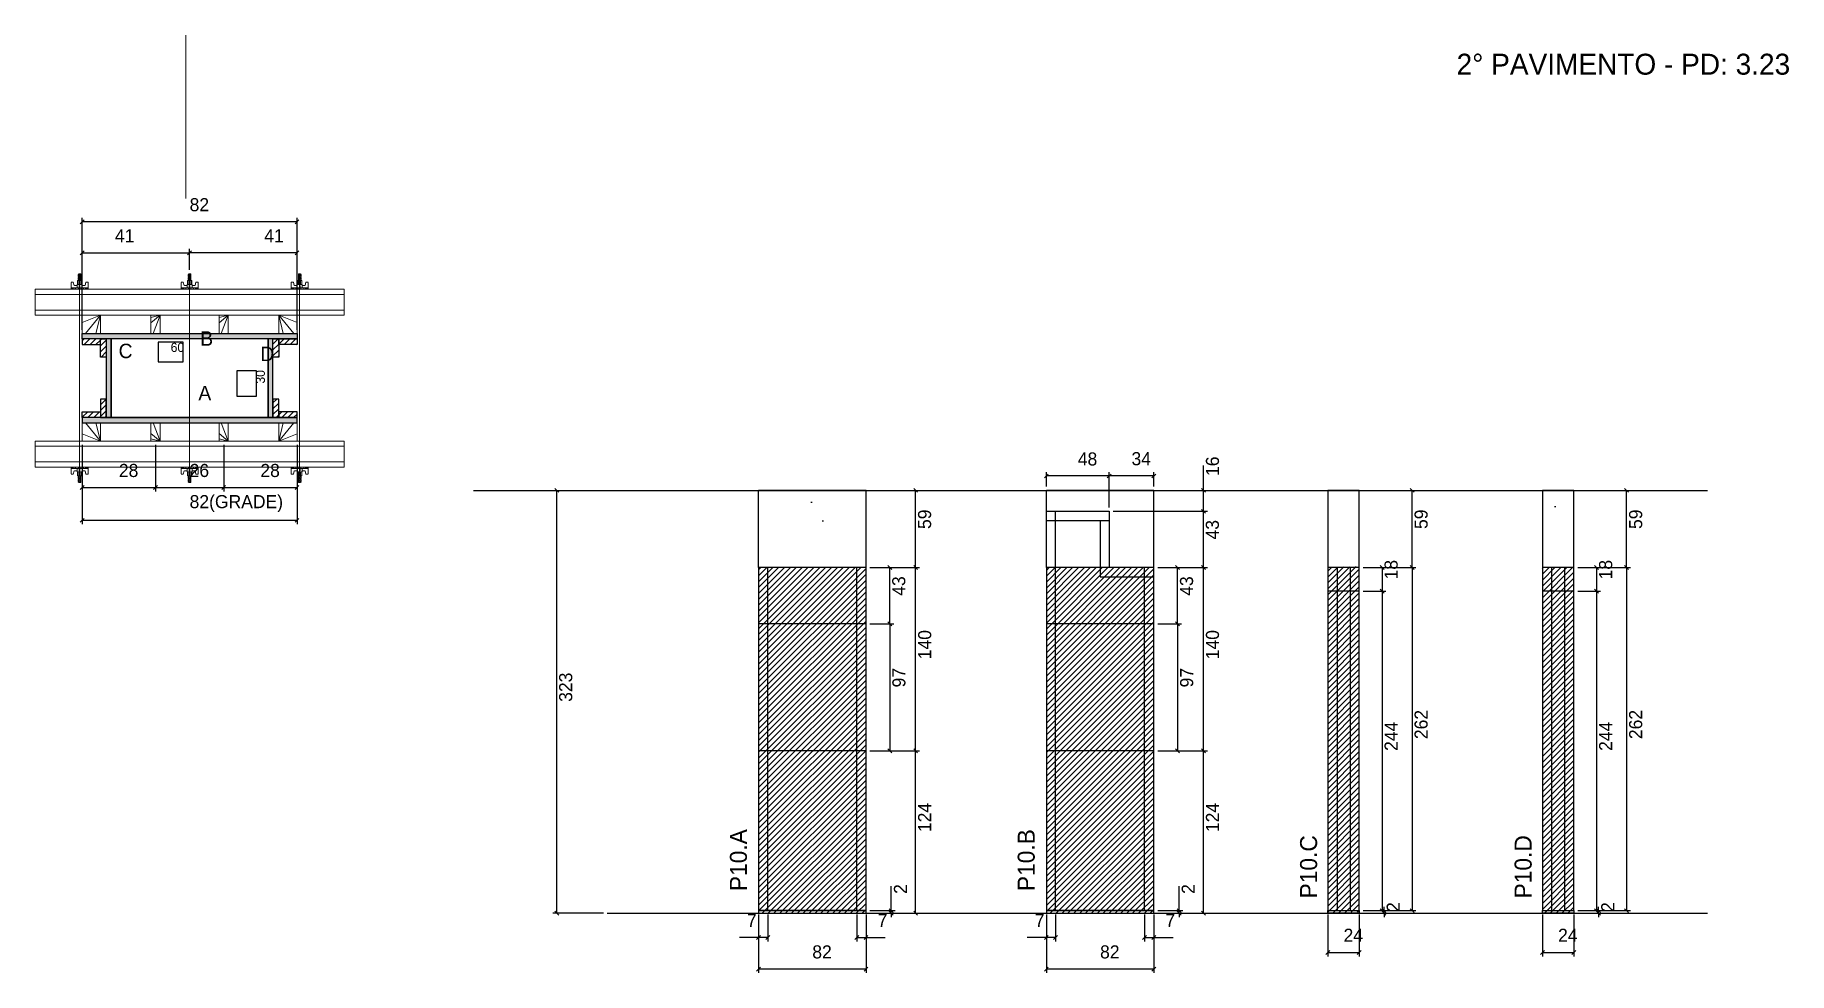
# Model space of a CAD drawing. Header units: metres. Extents: x 5123 to 6462, y 9638 to 10354.
import ezdxf

# ---------------------------------------------------------------- set-up
doc = ezdxf.new("R2010")
doc.units = ezdxf.units.M
for name, color, linetype in [('CHAPA', 7, 'Continuous'), ('COTA', 7, 'Continuous'), ('Hachura', 7, 'Continuous'), ('Madeira', 7, 'Continuous'), ('NIVEL 2° PAV.', 7, 'Continuous'), ('NOMENCLATURA', 7, 'Continuous'), ('Nível', 7, 'Continuous'), ('Painéis', 7, 'Continuous'), ('Perfil Metálico', 7, 'Continuous'), ('SARR_2.2x7', 7, 'Continuous'), ('SARRAFO', 7, 'Continuous'), ('Texto Seção', 7, 'Continuous'), ('TEXTO_GERAL', 7, 'Continuous')]:
    doc.layers.add(name, color=color, linetype=linetype)

msp = doc.modelspace()

# ---------------------------------------------------------------- hatches: boundary and pattern name
at = {"layer": 'COTA'}
h = msp.add_hatch(dxfattribs=at)
h.set_pattern_fill('AR-CONC')
h.paths.add_polyline_path([(5675.8, 10006.7), (5675.8, 9947.7), (5757.8, 9947.7), (5757.8, 10006.7), (5675.8, 10006.7)])
h = msp.add_hatch(dxfattribs=at)
h.set_pattern_fill('AR-CONC')
h.paths.add_polyline_path([(5943.5, 9990.7), (5943.5, 9947.7), (5977.5, 9947.7), (5977.5, 10006.7), (5895.5, 10006.7), (5895.5, 9990.7), (5943.5, 9990.7)])
h = msp.add_hatch(dxfattribs=at)
h.set_pattern_fill('AR-CONC')
h.paths.add_polyline_path([(6110.4, 9947.7), (6134.4, 9947.7), (6134.4, 10006.7), (6110.4, 10006.7), (6110.4, 9947.7)])
h = msp.add_hatch(dxfattribs=at)
h.set_pattern_fill('AR-CONC')
h.paths.add_polyline_path([(6274.2, 9947.7), (6298.2, 9947.7), (6298.2, 10006.7), (6274.2, 10006.7), (6274.2, 9947.7)])
at = {"layer": 'Hachura'}
h = msp.add_hatch(color=7, dxfattribs=at)
h.dxf.hatch_style = 1
h.paths.add_polyline_path([(5159.4, 10122.4), (5159.4, 10126.4), (5323.4, 10126.4), (5323.4, 10122.4), (5159.4, 10122.4)])
h = msp.add_hatch(color=7, dxfattribs=at)
h.dxf.hatch_style = 1
h.paths.add_polyline_path([(5159.4, 10122.4), (5159.4, 10126.4), (5323.4, 10126.4), (5323.4, 10122.4), (5159.4, 10122.4)])
h = msp.add_hatch(dxfattribs=at)
h.set_pattern_fill('ANSI31')
h.paths.add_polyline_path([(5173.4, 10122.4), (5173.4, 10118), (5159.4, 10118), (5159.4, 10122.4), (5173.4, 10122.4)])
h = msp.add_hatch(dxfattribs=at)
h.set_pattern_fill('ANSI31')
h.paths.add_polyline_path([(5177.8, 10122.4), (5173.4, 10122.4), (5173.4, 10108.4), (5177.8, 10108.4), (5177.8, 10122.4)])
h = msp.add_hatch(color=7, dxfattribs=at)
h.dxf.hatch_style = 1
h.paths.add_polyline_path([(5181.4, 10122.4), (5177.8, 10122.4), (5177.8, 10062.4), (5181.4, 10062.4), (5181.4, 10122.4)])
h = msp.add_hatch(color=7, dxfattribs=at)
h.dxf.hatch_style = 1
h.paths.add_polyline_path([(5181.4, 10122.4), (5177.8, 10122.4), (5177.8, 10062.4), (5181.4, 10062.4), (5181.4, 10122.4)])
h = msp.add_hatch(color=7, dxfattribs=at)
h.dxf.hatch_style = 1
h.paths.add_polyline_path([(5305, 10122.4), (5301.4, 10122.4), (5301.4, 10062.4), (5305, 10062.4), (5305, 10122.4)])
h = msp.add_hatch(color=7, dxfattribs=at)
h.dxf.hatch_style = 1
h.paths.add_polyline_path([(5305, 10122.4), (5301.4, 10122.4), (5301.4, 10062.4), (5305, 10062.4), (5305, 10122.4)])
h = msp.add_hatch(dxfattribs=at)
h.set_pattern_fill('ANSI31')
h.paths.add_polyline_path([(5309.4, 10122.4), (5305, 10122.4), (5305, 10108.4), (5309.4, 10108.4), (5309.4, 10122.4)])
h = msp.add_hatch(dxfattribs=at)
h.set_pattern_fill('ANSI31')
h.paths.add_polyline_path([(5309.4, 10122.4), (5309.4, 10118), (5323.4, 10118), (5323.4, 10122.4), (5309.4, 10122.4)])
h = msp.add_hatch(dxfattribs=at)
h.set_pattern_fill('ANSI31')
h.paths.add_polyline_path([(5177.8, 10062.4), (5173.4, 10062.4), (5173.4, 10076.4), (5177.8, 10076.4), (5177.8, 10062.4)])
h = msp.add_hatch(dxfattribs=at)
h.set_pattern_fill('ANSI31')
h.paths.add_polyline_path([(5309.4, 10062.4), (5305, 10062.4), (5305, 10076.4), (5309.4, 10076.4), (5309.4, 10062.4)])
h = msp.add_hatch(dxfattribs=at)
h.set_pattern_fill('ANSI31')
h.paths.add_polyline_path([(5173.4, 10062.4), (5173.4, 10066.8), (5159.4, 10066.8), (5159.4, 10062.4), (5173.4, 10062.4)])
h = msp.add_hatch(color=7, dxfattribs=at)
h.dxf.hatch_style = 1
h.paths.add_polyline_path([(5159.4, 10062.4), (5159.4, 10058.4), (5323.4, 10058.4), (5323.4, 10062.4), (5159.4, 10062.4)])
h = msp.add_hatch(color=7, dxfattribs=at)
h.dxf.hatch_style = 1
h.paths.add_polyline_path([(5159.4, 10062.4), (5159.4, 10058.4), (5323.4, 10058.4), (5323.4, 10062.4), (5159.4, 10062.4)])
h = msp.add_hatch(dxfattribs=at)
h.set_pattern_fill('ANSI31')
h.paths.add_polyline_path([(5309.4, 10062.4), (5309.4, 10066.8), (5323.4, 10066.8), (5323.4, 10062.4), (5309.4, 10062.4)])
h = msp.add_hatch(dxfattribs=at)
h.set_pattern_fill('ANSI31')
h.paths.add_polyline_path([(5757.8, 9683.7), (5757.8, 9947.7), (5675.8, 9947.7), (5675.8, 9683.7), (5757.8, 9683.7)])
h = msp.add_hatch(dxfattribs=at)
h.set_pattern_fill('ANSI31')
h.paths.add_polyline_path([(5977.5, 9683.7), (5977.5, 9947.7), (5895.5, 9947.7), (5895.5, 9683.7), (5977.5, 9683.7)])
h = msp.add_hatch(dxfattribs=at)
h.set_pattern_fill('ANSI31')
h.paths.add_polyline_path([(6134.4, 9684.7), (6134.4, 9948.7), (6110.4, 9947.7), (6110.4, 9683.7), (6134.4, 9684.7)])
h = msp.add_hatch(dxfattribs=at)
h.set_pattern_fill('ANSI31')
h.paths.add_polyline_path([(6298.2, 9683.7), (6298.2, 9947.7), (6274.2, 9947.7), (6274.2, 9683.7), (6298.2, 9683.7)])

# ---------------------------------------------------------------- linework, layer by layer
at = {"layer": 'CHAPA', "color": 1, "lineweight": 25}
for points in [[(5159.4, 10122.4), (5159.4, 10126.4), (5323.4, 10126.4), (5323.4, 10122.4)], [(5159.4, 10122.4), (5159.4, 10126.4), (5323.4, 10126.4), (5323.4, 10122.4)], [(5181.4, 10122.4), (5177.8, 10122.4), (5177.8, 10062.4), (5181.4, 10062.4)], [(5181.4, 10122.4), (5177.8, 10122.4), (5177.8, 10062.4), (5181.4, 10062.4)], [(5305, 10122.4), (5301.4, 10122.4), (5301.4, 10062.4), (5305, 10062.4)], [(5305, 10122.4), (5301.4, 10122.4), (5301.4, 10062.4), (5305, 10062.4)], [(5159.4, 10062.4), (5159.4, 10058.4), (5323.4, 10058.4), (5323.4, 10062.4)], [(5159.4, 10062.4), (5159.4, 10058.4), (5323.4, 10058.4), (5323.4, 10062.4)]]:
    msp.add_lwpolyline(points, close=True, dxfattribs=at)
at = {"layer": 'COTA', "color": 0, "lineweight": 25}
for p, q in [((5160.9, 10213.3), (5157.9, 10210.3)), ((5321.9, 10210.3), (5324.9, 10213.3)), ((5160.9, 10189.6), (5157.9, 10186.6)), ((5242.9, 10189.6), (5239.9, 10186.6)), ((5239.9, 10186.6), (5242.9, 10189.6)), ((5321.9, 10186.6), (5324.9, 10189.6)), ((5897, 10019.2), (5894, 10016.2)), ((5945, 10019.2), (5942, 10016.2)), ((5942, 10016.2), (5945, 10019.2)), ((5976, 10016.2), (5979, 10019.2)), ((5160.9, 10010.3), (5157.9, 10007.3)), ((5213.9, 10007.3), (5216.9, 10010.3)), ((5216.9, 10010.3), (5213.9, 10007.3)), ((5265.9, 10007.3), (5268.9, 10010.3)), ((5268.9, 10010.3), (5265.9, 10007.3)), ((5321.9, 10007.3), (5324.9, 10010.3)), ((5797.2, 10005.2), (5794.2, 10008.2)), ((6016.9, 10005.2), (6013.9, 10008.2)), ((6176.2, 10005.2), (6173.2, 10008.2)), ((6340, 10005.2), (6337, 10008.2)), ((6016.9, 9989.2), (6013.9, 9992.2)), ((6013.9, 9992.2), (6016.9, 9989.2)), ((5160.9, 9985.3), (5157.9, 9982.3)), ((5321.9, 9982.3), (5324.9, 9985.3)), ((5777.5, 9946.2), (5774.5, 9949.2)), ((5797.2, 9946.2), (5794.2, 9949.2)), ((5794.2, 9949.2), (5797.2, 9946.2)), ((5997.2, 9946.2), (5994.2, 9949.2)), ((6016.9, 9946.2), (6013.9, 9949.2)), ((6013.9, 9949.2), (6016.9, 9946.2)), ((6153.3, 9946.2), (6150.3, 9949.2)), ((6173.2, 9949.2), (6176.2, 9946.2)), ((6176.2, 9946.2), (6173.2, 9949.2)), ((6317, 9946.2), (6314, 9949.2)), ((6337, 9949.2), (6340, 9946.2)), ((6340, 9946.2), (6337, 9949.2)), ((6150.3, 9931.2), (6153.3, 9928.2)), ((6153.3, 9928.2), (6150.3, 9931.2)), ((6314, 9931.2), (6317, 9928.2)), ((6317, 9928.2), (6314, 9931.2)), ((5777.5, 9903.2), (5774.5, 9906.2)), ((5774.5, 9906.2), (5777.5, 9903.2)), ((5997.2, 9903.2), (5994.2, 9906.2)), ((5994.2, 9906.2), (5997.2, 9903.2)), ((5774.5, 9809.2), (5777.5, 9806.2)), ((5794.2, 9809.2), (5797.2, 9806.2)), ((5797.2, 9806.2), (5794.2, 9809.2)), ((5994.2, 9809.2), (5997.2, 9806.2)), ((6013.9, 9809.2), (6016.9, 9806.2)), ((6016.9, 9806.2), (6013.9, 9809.2)), ((5775.6, 9687.2), (5778.6, 9684.2)), ((5778.6, 9682.2), (5775.6, 9685.2)), ((5794.2, 9685.2), (5797.2, 9682.2)), ((5995.3, 9687.2), (5998.3, 9684.2)), ((5998.3, 9682.2), (5995.3, 9685.2)), ((6013.9, 9685.2), (6016.9, 9682.2)), ((6150.3, 9687.2), (6153.3, 9684.2)), ((6151.8, 9687.2), (6154.8, 9684.2)), ((6154.8, 9682.2), (6151.8, 9685.2)), ((6173.2, 9687.2), (6176.2, 9684.2)), ((6314, 9687.2), (6317, 9684.2)), ((6315.6, 9687.2), (6318.6, 9684.2)), ((6318.6, 9682.2), (6315.6, 9685.2)), ((6337, 9687.2), (6340, 9684.2)), ((5677.3, 9666.7), (5674.3, 9663.7)), ((5681.3, 9663.7), (5684.3, 9666.7)), ((5752.3, 9666.7), (5749.3, 9663.7)), ((5756.3, 9663.7), (5759.3, 9666.7)), ((5897, 9666.7), (5894, 9663.7)), ((5901, 9663.7), (5904, 9666.7)), ((5972, 9666.7), (5969, 9663.7)), ((5976, 9663.7), (5979, 9666.7)), ((6111.9, 9655.3), (6108.9, 9652.3)), ((6132.9, 9652.3), (6135.9, 9655.3)), ((6275.7, 9655.3), (6272.7, 9652.3)), ((6296.7, 9652.3), (6299.7, 9655.3)), ((5677.3, 9642.6), (5674.3, 9639.6)), ((5756.3, 9639.6), (5759.3, 9642.6)), ((5897, 9642.6), (5894, 9639.6)), ((5976, 9639.6), (5979, 9642.6))]:
    msp.add_line(p, q, dxfattribs=at)
at = {"layer": 'COTA', "color": 241, "lineweight": 25}
for p, q in [((5159.4, 10129.4), (5159.4, 10214.8)), ((5323.4, 10211.8), (5159.4, 10211.8)), ((5323.4, 10129.4), (5323.4, 10214.8)), ((5159.4, 10163.4), (5159.4, 10191.1)), ((5241.4, 10175.2), (5241.4, 10191.1)), ((5241.4, 10175.2), (5241.4, 10191.1)), ((5323.4, 10163.4), (5323.4, 10191.1)), ((5159.4, 10188.1), (5241.4, 10188.1)), ((5323.4, 10188.1), (5241.4, 10188.1)), ((5159.4, 10041.4), (5159.4, 9980.8)), ((5159.4, 10041.4), (5159.4, 10005.8)), ((5215.4, 10041.4), (5215.4, 10005.8)), ((5215.4, 10041.4), (5215.4, 10005.8)), ((5267.4, 10041.4), (5267.4, 10005.8)), ((5267.4, 10041.4), (5267.4, 10005.8)), ((5323.4, 10041.4), (5323.4, 9980.8)), ((5323.4, 10041.4), (5323.4, 10005.8)), ((5159.4, 10008.8), (5215.4, 10008.8)), ((5215.4, 10008.8), (5267.4, 10008.8)), ((5267.4, 10008.8), (5323.4, 10008.8)), ((5757.8, 10006.7), (5675.8, 10006.7)), ((5675.8, 9947.7), (5675.8, 10006.7)), ((5757.8, 9947.7), (5757.8, 10006.7)), ((5977.5, 10006.7), (5895.5, 10006.7)), ((5895.5, 9990.7), (5895.5, 10006.7)), ((5977.5, 9947.7), (5977.5, 10006.7)), ((5323.4, 9983.8), (5159.4, 9983.8))]:
    msp.add_line(p, q, dxfattribs=at)
at = {"layer": 'COTA', "color": 180, "lineweight": 25}
for p, q in [((5236.4, 10119.9), (5217.4, 10119.9)), ((5217.4, 10119.9), (5217.4, 10104.9)), ((5236.4, 10104.9), (5236.4, 10119.9)), ((5217.4, 10104.9), (5236.4, 10104.9)), ((5292.4, 10097.9), (5277.4, 10097.9)), ((5277.4, 10097.9), (5277.4, 10078.6)), ((5292.4, 10078.6), (5292.4, 10097.9)), ((5277.4, 10078.6), (5292.4, 10078.6))]:
    msp.add_line(p, q, dxfattribs=at)
at = {"layer": 'COTA', "color": 4, "lineweight": 25}
for p, q in [((5895.5, 10009.7), (5895.5, 10020.7)), ((5943.5, 10017.7), (5895.5, 10017.7)), ((5943.5, 9993.7), (5943.5, 10020.7)), ((5943.5, 9993.7), (5943.5, 10020.7)), ((5977.5, 10017.7), (5943.5, 10017.7)), ((5977.5, 10009.7), (5977.5, 10020.7)), ((6015.4, 10006.7), (6015.4, 10025.8)), ((5760.8, 10006.7), (5798.7, 10006.7)), ((5795.7, 9947.7), (5795.7, 10006.7)), ((5980.5, 10006.7), (6018.4, 10006.7)), ((6015.4, 9990.7), (6015.4, 10006.7)), ((6137.4, 10006.7), (6177.7, 10006.7)), ((6174.7, 9947.7), (6174.7, 10006.7)), ((6301.2, 10006.7), (6341.5, 10006.7)), ((6338.5, 9947.7), (6338.5, 10006.7)), ((5946.5, 9990.7), (6018.4, 9990.7)), ((5946.5, 9990.7), (6018.4, 9990.7)), ((6015.4, 9947.7), (6015.4, 9990.7)), ((5760.8, 9947.7), (5798.7, 9947.7)), ((5760.8, 9947.7), (5779, 9947.7)), ((5760.8, 9947.7), (5798.7, 9947.7)), ((5776, 9904.7), (5776, 9947.7)), ((5795.7, 9807.7), (5795.7, 9947.7)), ((5980.5, 9947.7), (6018.4, 9947.7)), ((5980.5, 9947.7), (5998.7, 9947.7)), ((5980.5, 9947.7), (6018.4, 9947.7)), ((5995.7, 9904.7), (5995.7, 9947.7)), ((6015.4, 9807.7), (6015.4, 9947.7)), ((6137.4, 9947.7), (6177.7, 9947.7)), ((6137.4, 9947.7), (6177.7, 9947.7)), ((6137.4, 9947.7), (6154.8, 9947.7)), ((6151.8, 9947.7), (6151.8, 9929.7)), ((6174.7, 9947.7), (6174.7, 9685.7)), ((6301.2, 9947.7), (6341.5, 9947.7)), ((6301.2, 9947.7), (6341.5, 9947.7)), ((6301.2, 9947.7), (6318.5, 9947.7)), ((6315.5, 9947.7), (6315.5, 9929.7)), ((6338.5, 9947.7), (6338.5, 9685.7)), ((6137.4, 9929.7), (6154.8, 9929.7)), ((6137.4, 9929.7), (6154.8, 9929.7)), ((6151.8, 9929.7), (6151.8, 9685.7)), ((6301.2, 9929.7), (6318.5, 9929.7)), ((6301.2, 9929.7), (6318.5, 9929.7)), ((6315.5, 9929.7), (6315.5, 9685.7)), ((5760.8, 9904.7), (5779, 9904.7)), ((5760.8, 9904.7), (5779, 9904.7)), ((5776, 9904.7), (5776, 9807.7)), ((5980.5, 9904.7), (5998.7, 9904.7)), ((5980.5, 9904.7), (5998.7, 9904.7)), ((5995.7, 9904.7), (5995.7, 9807.7)), ((5760.8, 9807.7), (5798.7, 9807.7)), ((5760.8, 9807.7), (5798.7, 9807.7)), ((5760.8, 9807.7), (5779, 9807.7)), ((5795.7, 9683.7), (5795.7, 9807.7)), ((5980.5, 9807.7), (6018.4, 9807.7)), ((5980.5, 9807.7), (6018.4, 9807.7)), ((5980.5, 9807.7), (5998.7, 9807.7)), ((6015.4, 9683.7), (6015.4, 9807.7)), ((5777.1, 9685.7), (5777.1, 9704.5)), ((5996.8, 9685.7), (5996.8, 9704.5)), ((5675.8, 9682.7), (5675.8, 9638.1)), ((5682.8, 9682.7), (5682.8, 9662.2)), ((5750.8, 9682.7), (5750.8, 9662.2)), ((5757.8, 9682.7), (5757.8, 9638.1)), ((5760.8, 9685.7), (5780.1, 9685.7)), ((5760.8, 9683.7), (5780.1, 9683.7)), ((5760.8, 9683.7), (5798.7, 9683.7)), ((5777.1, 9683.7), (5777.1, 9685.7)), ((5777.1, 9683.7), (5777.1, 9680.7)), ((5895.5, 9682.7), (5895.5, 9638.1)), ((5902.5, 9682.7), (5902.5, 9662.2)), ((5970.5, 9682.7), (5970.5, 9662.2)), ((5977.5, 9682.7), (5977.5, 9638.1)), ((5980.5, 9685.7), (5999.8, 9685.7)), ((5980.5, 9683.7), (5999.8, 9683.7)), ((5980.5, 9683.7), (6018.4, 9683.7)), ((5996.8, 9683.7), (5996.8, 9685.7)), ((5996.8, 9683.7), (5996.8, 9680.7)), ((6110.4, 9682.7), (6110.4, 9650.8)), ((6134.4, 9682.7), (6134.4, 9650.8)), ((6137.4, 9685.7), (6156.3, 9685.7)), ((6137.4, 9685.7), (6177.7, 9685.7)), ((6137.4, 9685.7), (6154.8, 9685.7)), ((6137.4, 9683.7), (6156.3, 9683.7)), ((6153.3, 9685.7), (6153.3, 9688.7)), ((6153.3, 9683.7), (6153.3, 9685.7)), ((6153.3, 9683.7), (6153.3, 9680.7)), ((6274.2, 9682.7), (6274.2, 9650.8)), ((6298.2, 9682.7), (6298.2, 9650.8)), ((6301.2, 9685.7), (6320.1, 9685.7)), ((6301.2, 9685.7), (6341.5, 9685.7)), ((6301.2, 9685.7), (6318.5, 9685.7)), ((6301.2, 9683.7), (6320.1, 9683.7)), ((6317.1, 9685.7), (6317.1, 9688.7)), ((6317.1, 9683.7), (6317.1, 9685.7)), ((6317.1, 9683.7), (6317.1, 9680.7)), ((5675.8, 9680.7), (5675.8, 9662.2)), ((5757.8, 9680.7), (5757.8, 9662.2)), ((5895.5, 9680.7), (5895.5, 9662.2)), ((5977.5, 9680.7), (5977.5, 9662.2)), ((5675.8, 9665.2), (5661.1, 9665.2)), ((5682.8, 9665.2), (5675.8, 9665.2)), ((5750.8, 9665.2), (5757.8, 9665.2)), ((5757.8, 9665.2), (5772.5, 9665.2)), ((5895.5, 9665.2), (5880.8, 9665.2)), ((5902.5, 9665.2), (5895.5, 9665.2)), ((5970.5, 9665.2), (5977.5, 9665.2)), ((5977.5, 9665.2), (5992.3, 9665.2)), ((5757.8, 9641.1), (5675.8, 9641.1)), ((5977.5, 9641.1), (5895.5, 9641.1)), ((6110.4, 9653.8), (6134.4, 9653.8)), ((6274.2, 9653.8), (6298.2, 9653.8))]:
    msp.add_line(p, q, dxfattribs=at)
at = {"layer": 'COTA', "color": 241, "lineweight": 25}
for points in [[(6134.4, 9947.7), (6134.4, 10006.7), (6110.4, 10006.7), (6110.4, 9947.7)], [(6298.2, 9947.7), (6298.2, 10006.7), (6274.2, 10006.7), (6274.2, 9947.7)]]:
    msp.add_lwpolyline(points, dxfattribs=at)
at = {"layer": 'Hachura', "color": 0, "lineweight": 9}
for p, q in [((5151, 10165.6), (5152.6, 10165.6)), ((5151, 10160.4), (5151, 10165.5)), ((5152.6, 10165.6), (5153.2, 10163.3)), ((5153.5, 10163.1), (5155.5, 10163.1)), ((5155.5, 10163.9), (5159.3, 10163.9)), ((5155.5, 10161.3), (5155.5, 10163.9)), ((5159.1, 10167.1), (5155.7, 10167.1)), ((5155.7, 10167.1), (5155.7, 10163.9)), ((5159.1, 10167), (5155.7, 10167)), ((5156.3, 10171.5), (5158.5, 10170.4)), ((5158.4, 10170.2), (5156.3, 10171.2)), ((5156.3, 10170.3), (5158.5, 10169.2)), ((5158.4, 10169), (5156.3, 10170.1)), ((5156.3, 10169.1), (5158.5, 10168.1)), ((5158.4, 10167.8), (5156.3, 10168.9)), ((5157.5, 10167.1), (5156.3, 10167.7)), ((5156.4, 10171.9), (5156.7, 10172.2)), ((5156.4, 10171.6), (5156.4, 10171.9)), ((5158.3, 10171.9), (5156.4, 10171.9)), ((5156.4, 10171.6), (5158.3, 10170.6)), ((5156.4, 10171.6), (5158.3, 10170.6)), ((5156.4, 10170.4), (5156.4, 10171)), ((5158.3, 10170.1), (5156.4, 10171)), ((5156.4, 10170.4), (5158.3, 10169.4)), ((5156.4, 10169.2), (5156.4, 10169.9)), ((5158.3, 10168.9), (5156.4, 10169.9)), ((5156.4, 10169.7), (5156.4, 10169.9)), ((5156.4, 10169.2), (5158.3, 10168.3)), ((5156.4, 10168.1), (5156.4, 10168.7)), ((5158.3, 10167.8), (5156.4, 10168.7)), ((5156.4, 10168.1), (5158.3, 10167.1)), ((5157.3, 10167.1), (5156.4, 10167.6)), ((5156.4, 10167.1), (5156.4, 10167.6)), ((5156.7, 10172.2), (5158, 10172.2)), ((5156.8, 10167.1), (5156.8, 10163.9)), ((5158.3, 10171.2), (5157, 10171.9)), ((5157.1, 10161.3), (5157.1, 10163.3)), ((5158.4, 10171.3), (5157.3, 10171.9)), ((5157.6, 10163.3), (5157.6, 10161.3)), ((5157.8, 10171.9), (5158.5, 10171.5)), ((5158.3, 10171.9), (5158, 10172.2)), ((5158.1, 10171.9), (5158.3, 10171.8)), ((5158.3, 10171.2), (5158.3, 10170.6)), ((5158.3, 10169.4), (5158.3, 10170.1)), ((5158.3, 10168.7), (5158.3, 10168.9)), ((5158.3, 10168.7), (5158.3, 10168.3)), ((5158.3, 10167.8), (5158.3, 10167.1)), ((5158.3, 10167.1), (5158.3, 10163.9)), ((5159.1, 10163.9), (5159.1, 10167.1)), ((5159.3, 10163.9), (5159.1, 10163.9)), ((5159.3, 10163.9), (5159.1, 10163.9)), ((5159.3, 10163.9), (5159.3, 10161.3)), ((5161.3, 10163.1), (5159.3, 10163.1)), ((5162.2, 10165.6), (5161.6, 10163.3)), ((5163.9, 10165.6), (5162.2, 10165.6)), ((5163.9, 10161.3), (5163.9, 10165.6)), ((5235, 10165.6), (5236.6, 10165.6)), ((5235, 10160.4), (5235, 10165.5)), ((5236.6, 10165.6), (5237.2, 10163.3)), ((5237.5, 10163.1), (5239.5, 10163.1)), ((5239.5, 10163.9), (5243.3, 10163.9)), ((5239.5, 10161.3), (5239.5, 10163.9)), ((5243.1, 10167.1), (5239.7, 10167.1)), ((5239.7, 10167.1), (5239.7, 10163.9)), ((5243.1, 10167), (5239.7, 10167)), ((5240.3, 10171.5), (5242.5, 10170.4)), ((5242.4, 10170.2), (5240.3, 10171.2)), ((5240.3, 10170.3), (5242.5, 10169.2)), ((5242.4, 10169), (5240.3, 10170.1)), ((5240.3, 10169.1), (5242.5, 10168.1)), ((5242.4, 10167.8), (5240.3, 10168.9)), ((5241.5, 10167.1), (5240.3, 10167.7)), ((5240.4, 10171.9), (5240.7, 10172.2)), ((5240.4, 10171.6), (5240.4, 10171.9)), ((5242.3, 10171.9), (5240.4, 10171.9)), ((5240.4, 10171.6), (5242.3, 10170.6)), ((5240.4, 10171.6), (5242.3, 10170.6)), ((5240.4, 10170.4), (5240.4, 10171)), ((5242.3, 10170.1), (5240.4, 10171)), ((5240.4, 10170.4), (5242.3, 10169.4)), ((5240.4, 10169.2), (5240.4, 10169.9)), ((5242.3, 10168.9), (5240.4, 10169.9)), ((5240.4, 10169.7), (5240.4, 10169.9)), ((5240.4, 10169.2), (5242.3, 10168.3)), ((5240.4, 10168.1), (5240.4, 10168.7)), ((5242.3, 10167.8), (5240.4, 10168.7)), ((5240.4, 10168.1), (5242.3, 10167.1)), ((5241.3, 10167.1), (5240.4, 10167.6)), ((5240.4, 10167.1), (5240.4, 10167.6)), ((5240.7, 10172.2), (5242, 10172.2)), ((5240.8, 10167.1), (5240.8, 10163.9)), ((5242.3, 10171.2), (5241, 10171.9)), ((5241.1, 10161.3), (5241.1, 10163.3)), ((5242.4, 10171.3), (5241.3, 10171.9)), ((5241.6, 10163.3), (5241.6, 10161.3)), ((5241.8, 10171.9), (5242.5, 10171.5)), ((5242.3, 10171.9), (5242, 10172.2)), ((5242.1, 10171.9), (5242.3, 10171.8)), ((5242.3, 10171.2), (5242.3, 10170.6)), ((5242.3, 10169.4), (5242.3, 10170.1)), ((5242.3, 10168.7), (5242.3, 10168.9)), ((5242.3, 10168.7), (5242.3, 10168.3)), ((5242.3, 10167.8), (5242.3, 10167.1)), ((5242.3, 10167.1), (5242.3, 10163.9)), ((5243.1, 10163.9), (5243.1, 10167.1)), ((5243.3, 10163.9), (5243.1, 10163.9)), ((5243.3, 10163.9), (5243.1, 10163.9)), ((5243.3, 10163.9), (5243.3, 10161.3)), ((5245.3, 10163.1), (5243.3, 10163.1)), ((5246.2, 10165.6), (5245.6, 10163.3)), ((5247.9, 10165.6), (5246.2, 10165.6)), ((5247.9, 10161.3), (5247.9, 10165.6)), ((5319, 10161.3), (5319, 10165.6)), ((5319, 10165.6), (5320.6, 10165.6)), ((5320.6, 10165.6), (5321.2, 10163.3)), ((5321.5, 10163.1), (5323.5, 10163.1)), ((5327.4, 10163.9), (5323.5, 10163.9)), ((5323.5, 10163.9), (5323.5, 10161.3)), ((5323.5, 10163.9), (5323.7, 10163.9)), ((5323.5, 10163.9), (5323.7, 10163.9)), ((5323.7, 10167.1), (5327.1, 10167.1)), ((5323.7, 10163.9), (5323.7, 10167.1)), ((5323.7, 10167), (5327.1, 10167)), ((5325, 10171.9), (5324.4, 10171.5)), ((5324.4, 10171.3), (5325.5, 10171.9)), ((5326.5, 10171.5), (5324.4, 10170.4)), ((5324.4, 10170.2), (5326.6, 10171.2)), ((5326.5, 10170.3), (5324.4, 10169.2)), ((5324.4, 10169), (5326.6, 10170.1)), ((5326.5, 10169.1), (5324.4, 10168.1)), ((5324.4, 10167.8), (5326.6, 10168.9)), ((5324.5, 10171.9), (5324.8, 10172.2)), ((5324.8, 10171.9), (5324.5, 10171.8)), ((5324.5, 10171.2), (5325.8, 10171.9)), ((5324.5, 10171.9), (5326.5, 10171.9)), ((5326.5, 10171.6), (5324.5, 10170.6)), ((5326.5, 10171.6), (5324.5, 10170.6)), ((5324.5, 10171.2), (5324.5, 10170.6)), ((5324.5, 10170.1), (5326.5, 10171)), ((5326.5, 10170.4), (5324.5, 10169.4)), ((5324.5, 10169.4), (5324.5, 10170.1)), ((5324.5, 10168.9), (5326.5, 10169.9)), ((5326.5, 10169.2), (5324.5, 10168.3)), ((5324.5, 10168.7), (5324.5, 10168.9)), ((5324.5, 10168.7), (5324.5, 10168.3)), ((5324.5, 10167.8), (5326.5, 10168.7)), ((5326.5, 10168.1), (5324.5, 10167.1)), ((5324.5, 10167.8), (5324.5, 10167.1)), ((5324.5, 10167.1), (5324.5, 10163.9)), ((5326.1, 10172.2), (5324.8, 10172.2)), ((5325.2, 10163.3), (5325.2, 10161.3)), ((5325.3, 10167.1), (5326.6, 10167.7)), ((5325.5, 10167.1), (5326.5, 10167.6)), ((5325.7, 10161.3), (5325.7, 10163.3)), ((5326.5, 10171.9), (5326.1, 10172.2)), ((5326.1, 10167.1), (5326.1, 10163.9)), ((5326.5, 10171.6), (5326.5, 10171.9)), ((5326.5, 10170.4), (5326.5, 10171)), ((5326.5, 10169.2), (5326.5, 10169.9)), ((5326.5, 10169.7), (5326.5, 10169.9)), ((5326.5, 10168.1), (5326.5, 10168.7)), ((5326.5, 10167.1), (5326.5, 10167.6)), ((5327.1, 10167.1), (5327.1, 10163.9)), ((5327.4, 10161.3), (5327.4, 10163.9)), ((5329.3, 10163.1), (5327.4, 10163.1)), ((5330.2, 10165.6), (5329.6, 10163.3)), ((5331.9, 10165.6), (5330.2, 10165.6)), ((5331.9, 10160.4), (5331.9, 10165.5)), ((5151, 10161.3), (5163.9, 10161.3)), ((5151, 10161.3), (5156.1, 10161.3)), ((5163.9, 10160.4), (5151, 10160.4)), ((5151.1, 10161.3), (5151.1, 10160.4)), ((5151.3, 10161.3), (5151.3, 10160.4)), ((5151.7, 10161.3), (5151.7, 10160.4)), ((5152.1, 10161.3), (5152.1, 10160.4)), ((5153, 10161.3), (5153, 10160.4)), ((5154.4, 10161.3), (5154.4, 10160.4)), ((5162.9, 10160.4), (5155.1, 10160.4)), ((5157.4, 10161.3), (5155.5, 10161.3)), ((5156.1, 10161.3), (5156.8, 10161.3)), ((5156.5, 10161), (5156.5, 10161.2)), ((5156.5, 10160.5), (5156.5, 10161)), ((5157.4, 10161.3), (5157.4, 10160.4)), ((5158.4, 10161.2), (5158.4, 10160.7)), ((5160.4, 10161.3), (5160.4, 10160.4)), ((5161.9, 10161.3), (5161.9, 10160.4)), ((5162.7, 10161.3), (5162.7, 10160.4)), ((5163.2, 10161.3), (5163.2, 10160.4)), ((5163.5, 10161.3), (5163.5, 10160.4)), ((5163.7, 10161.3), (5163.7, 10160.4)), ((5163.9, 10161.3), (5163.9, 10160.4)), ((5235, 10161.3), (5247.9, 10161.3)), ((5235, 10161.3), (5240.1, 10161.3)), ((5247.9, 10160.4), (5235, 10160.4)), ((5235.1, 10161.3), (5235.1, 10160.4)), ((5235.3, 10161.3), (5235.3, 10160.4)), ((5235.7, 10161.3), (5235.7, 10160.4)), ((5236.1, 10161.3), (5236.1, 10160.4)), ((5237, 10161.3), (5237, 10160.4)), ((5238.4, 10161.3), (5238.4, 10160.4)), ((5246.9, 10160.4), (5239.1, 10160.4)), ((5241.4, 10161.3), (5239.5, 10161.3)), ((5240.1, 10161.3), (5240.8, 10161.3)), ((5240.5, 10161), (5240.5, 10161.2)), ((5240.5, 10160.5), (5240.5, 10161)), ((5241.4, 10161.3), (5241.4, 10160.4)), ((5242.4, 10161.2), (5242.4, 10160.7)), ((5244.4, 10161.3), (5244.4, 10160.4)), ((5245.9, 10161.3), (5245.9, 10160.4)), ((5246.7, 10161.3), (5246.7, 10160.4)), ((5247.2, 10161.3), (5247.2, 10160.4)), ((5247.5, 10161.3), (5247.5, 10160.4)), ((5247.7, 10161.3), (5247.7, 10160.4)), ((5247.9, 10161.3), (5247.9, 10160.4)), ((5331.9, 10161.3), (5319, 10161.3)), ((5319, 10161.3), (5319, 10160.4)), ((5319, 10160.4), (5331.9, 10160.4)), ((5319.1, 10161.3), (5319.1, 10160.4)), ((5319.3, 10161.3), (5319.3, 10160.4)), ((5319.7, 10161.3), (5319.7, 10160.4)), ((5319.9, 10160.4), (5327.7, 10160.4)), ((5320.1, 10161.3), (5320.1, 10160.4)), ((5321, 10161.3), (5321, 10160.4)), ((5322.4, 10161.3), (5322.4, 10160.4)), ((5324.4, 10161.2), (5324.4, 10160.7)), ((5325.4, 10161.3), (5327.4, 10161.3)), ((5325.4, 10161.3), (5325.4, 10160.4)), ((5326.7, 10161.3), (5326.1, 10161.3)), ((5326.4, 10161), (5326.4, 10161.2)), ((5326.4, 10160.5), (5326.4, 10161)), ((5331.9, 10161.3), (5326.7, 10161.3)), ((5328.5, 10161.3), (5328.5, 10160.4)), ((5329.9, 10161.3), (5329.9, 10160.4)), ((5330.7, 10161.3), (5330.7, 10160.4)), ((5331.2, 10161.3), (5331.2, 10160.4)), ((5331.5, 10161.3), (5331.5, 10160.4)), ((5331.7, 10161.3), (5331.7, 10160.4)), ((5163.9, 10024.4), (5151, 10024.4)), ((5151, 10024.4), (5151, 10019.3)), ((5151, 10023.5), (5163.9, 10023.5)), ((5151, 10023.5), (5156.1, 10023.5)), ((5151, 10019.2), (5152.6, 10019.2)), ((5151.1, 10023.5), (5151.1, 10024.4)), ((5151.3, 10023.5), (5151.3, 10024.4)), ((5151.7, 10023.5), (5151.7, 10024.4)), ((5152.1, 10023.5), (5152.1, 10024.4)), ((5152.6, 10019.2), (5153.2, 10021.5)), ((5153, 10023.5), (5153, 10024.4)), ((5153.5, 10021.7), (5155.5, 10021.7)), ((5154.4, 10023.5), (5154.4, 10024.4)), ((5162.9, 10024.4), (5155.1, 10024.4)), ((5157.4, 10023.5), (5155.5, 10023.5)), ((5155.5, 10023.5), (5155.5, 10020.9)), ((5155.5, 10020.9), (5159.3, 10020.9)), ((5155.7, 10017.7), (5155.7, 10020.9)), ((5159.1, 10017.8), (5155.7, 10017.8)), ((5159.1, 10017.7), (5155.7, 10017.7)), ((5156.1, 10023.5), (5156.8, 10023.5)), ((5157.5, 10017.7), (5156.3, 10017.1)), ((5158.4, 10017), (5156.3, 10015.9)), ((5156.3, 10015.7), (5158.5, 10016.7)), ((5158.4, 10015.8), (5156.3, 10014.7)), ((5156.4, 10016.7), (5158.3, 10017.7)), ((5157.3, 10017.7), (5156.4, 10017.2)), ((5156.4, 10017.7), (5156.4, 10017.2)), ((5158.3, 10017), (5156.4, 10016.1)), ((5156.4, 10016.7), (5156.4, 10016.1)), ((5156.4, 10015.6), (5158.3, 10016.5)), ((5158.3, 10015.9), (5156.4, 10014.9)), ((5156.5, 10024.2), (5156.5, 10023.8)), ((5156.5, 10023.8), (5156.5, 10023.6)), ((5156.8, 10017.7), (5156.8, 10020.9)), ((5157.1, 10023.5), (5157.1, 10021.5)), ((5157.4, 10023.5), (5157.4, 10024.4)), ((5157.6, 10021.5), (5157.6, 10023.5)), ((5158.3, 10017.7), (5158.3, 10020.9)), ((5158.3, 10017), (5158.3, 10017.7)), ((5158.3, 10016.1), (5158.3, 10016.5)), ((5158.3, 10016.1), (5158.3, 10015.9)), ((5158.4, 10023.6), (5158.4, 10024.1)), ((5159.1, 10020.9), (5159.1, 10017.7)), ((5159.3, 10020.9), (5159.1, 10020.9)), ((5159.3, 10020.9), (5159.1, 10020.9)), ((5161.3, 10021.7), (5159.3, 10021.7)), ((5159.3, 10020.9), (5159.3, 10023.5)), ((5160.4, 10023.5), (5160.4, 10024.4)), ((5162.2, 10019.2), (5161.6, 10021.5)), ((5161.9, 10023.5), (5161.9, 10024.4)), ((5163.9, 10019.2), (5162.2, 10019.2)), ((5162.7, 10023.5), (5162.7, 10024.4)), ((5163.2, 10023.5), (5163.2, 10024.4)), ((5163.5, 10023.5), (5163.5, 10024.4)), ((5163.7, 10023.5), (5163.7, 10024.4)), ((5163.9, 10023.5), (5163.9, 10024.4)), ((5163.9, 10023.5), (5163.9, 10019.2)), ((5247.9, 10024.4), (5235, 10024.4)), ((5235, 10024.4), (5235, 10019.3)), ((5235, 10023.5), (5247.9, 10023.5)), ((5235, 10023.5), (5240.1, 10023.5)), ((5235, 10019.2), (5236.6, 10019.2)), ((5235.1, 10023.5), (5235.1, 10024.4)), ((5235.3, 10023.5), (5235.3, 10024.4)), ((5235.7, 10023.5), (5235.7, 10024.4)), ((5236.1, 10023.5), (5236.1, 10024.4)), ((5236.6, 10019.2), (5237.2, 10021.5)), ((5237, 10023.5), (5237, 10024.4)), ((5237.5, 10021.7), (5239.5, 10021.7)), ((5238.4, 10023.5), (5238.4, 10024.4)), ((5246.9, 10024.4), (5239.1, 10024.4)), ((5241.4, 10023.5), (5239.5, 10023.5)), ((5239.5, 10023.5), (5239.5, 10020.9)), ((5239.5, 10020.9), (5243.3, 10020.9)), ((5239.7, 10017.7), (5239.7, 10020.9)), ((5243.1, 10017.8), (5239.7, 10017.8)), ((5243.1, 10017.7), (5239.7, 10017.7)), ((5240.1, 10023.5), (5240.8, 10023.5)), ((5241.5, 10017.7), (5240.3, 10017.1)), ((5242.4, 10017), (5240.3, 10015.9)), ((5240.3, 10015.7), (5242.5, 10016.7)), ((5242.4, 10015.8), (5240.3, 10014.7)), ((5240.4, 10016.7), (5242.3, 10017.7)), ((5241.3, 10017.7), (5240.4, 10017.2)), ((5240.4, 10017.7), (5240.4, 10017.2)), ((5242.3, 10017), (5240.4, 10016.1)), ((5240.4, 10016.7), (5240.4, 10016.1)), ((5240.4, 10015.6), (5242.3, 10016.5)), ((5242.3, 10015.9), (5240.4, 10014.9)), ((5240.5, 10024.2), (5240.5, 10023.8)), ((5240.5, 10023.8), (5240.5, 10023.6)), ((5240.8, 10017.7), (5240.8, 10020.9)), ((5241.1, 10023.5), (5241.1, 10021.5)), ((5241.4, 10023.5), (5241.4, 10024.4)), ((5241.6, 10021.5), (5241.6, 10023.5)), ((5242.3, 10017.7), (5242.3, 10020.9)), ((5242.3, 10017), (5242.3, 10017.7)), ((5242.3, 10016.1), (5242.3, 10016.5)), ((5242.3, 10016.1), (5242.3, 10015.9)), ((5242.4, 10023.6), (5242.4, 10024.1)), ((5243.1, 10020.9), (5243.1, 10017.7)), ((5243.3, 10020.9), (5243.1, 10020.9)), ((5243.3, 10020.9), (5243.1, 10020.9)), ((5245.3, 10021.7), (5243.3, 10021.7)), ((5243.3, 10020.9), (5243.3, 10023.5)), ((5244.4, 10023.5), (5244.4, 10024.4)), ((5246.2, 10019.2), (5245.6, 10021.5)), ((5245.9, 10023.5), (5245.9, 10024.4)), ((5247.9, 10019.2), (5246.2, 10019.2)), ((5246.7, 10023.5), (5246.7, 10024.4)), ((5247.2, 10023.5), (5247.2, 10024.4)), ((5247.5, 10023.5), (5247.5, 10024.4)), ((5247.7, 10023.5), (5247.7, 10024.4)), ((5247.9, 10023.5), (5247.9, 10024.4)), ((5247.9, 10023.5), (5247.9, 10019.2)), ((5319, 10024.4), (5331.9, 10024.4)), ((5319, 10023.5), (5319, 10024.4)), ((5331.9, 10023.5), (5319, 10023.5)), ((5319, 10023.5), (5319, 10019.2)), ((5319, 10019.2), (5320.6, 10019.2)), ((5319.1, 10023.5), (5319.1, 10024.4)), ((5319.3, 10023.5), (5319.3, 10024.4)), ((5319.7, 10023.5), (5319.7, 10024.4)), ((5319.9, 10024.4), (5327.7, 10024.4)), ((5320.1, 10023.5), (5320.1, 10024.4)), ((5320.6, 10019.2), (5321.2, 10021.5)), ((5321, 10023.5), (5321, 10024.4)), ((5321.5, 10021.7), (5323.5, 10021.7)), ((5322.4, 10023.5), (5322.4, 10024.4)), ((5323.5, 10020.9), (5323.5, 10023.5)), ((5327.4, 10020.9), (5323.5, 10020.9)), ((5323.5, 10020.9), (5323.7, 10020.9)), ((5323.5, 10020.9), (5323.7, 10020.9)), ((5323.7, 10020.9), (5323.7, 10017.7)), ((5323.7, 10017.8), (5327.1, 10017.8)), ((5323.7, 10017.7), (5327.1, 10017.7)), ((5324.4, 10023.6), (5324.4, 10024.1)), ((5324.4, 10017), (5326.6, 10015.9)), ((5326.5, 10015.7), (5324.4, 10016.7)), ((5324.4, 10015.8), (5326.6, 10014.7)), ((5324.5, 10017.7), (5324.5, 10020.9)), ((5324.5, 10017), (5324.5, 10017.7)), ((5326.5, 10016.7), (5324.5, 10017.7)), ((5324.5, 10017), (5326.5, 10016.1)), ((5324.5, 10016.1), (5324.5, 10016.5)), ((5326.5, 10015.6), (5324.5, 10016.5)), ((5324.5, 10016.1), (5324.5, 10015.9)), ((5324.5, 10015.9), (5326.5, 10014.9)), ((5325.2, 10021.5), (5325.2, 10023.5)), ((5325.3, 10017.7), (5326.6, 10017.1)), ((5325.4, 10023.5), (5325.4, 10024.4)), ((5325.4, 10023.5), (5327.4, 10023.5)), ((5325.5, 10017.7), (5326.5, 10017.2)), ((5325.7, 10023.5), (5325.7, 10021.5)), ((5326.7, 10023.5), (5326.1, 10023.5)), ((5326.1, 10017.7), (5326.1, 10020.9)), ((5326.4, 10024.2), (5326.4, 10023.8)), ((5326.4, 10023.8), (5326.4, 10023.6)), ((5326.5, 10017.7), (5326.5, 10017.2)), ((5326.5, 10016.7), (5326.5, 10016.1)), ((5331.9, 10023.5), (5326.7, 10023.5)), ((5327.1, 10017.7), (5327.1, 10020.9)), ((5327.4, 10023.5), (5327.4, 10020.9)), ((5329.3, 10021.7), (5327.4, 10021.7)), ((5328.5, 10023.5), (5328.5, 10024.4)), ((5330.2, 10019.2), (5329.6, 10021.5)), ((5329.9, 10023.5), (5329.9, 10024.4)), ((5331.9, 10019.2), (5330.2, 10019.2)), ((5330.7, 10023.5), (5330.7, 10024.4)), ((5331.2, 10023.5), (5331.2, 10024.4)), ((5331.5, 10023.5), (5331.5, 10024.4)), ((5331.7, 10023.5), (5331.7, 10024.4)), ((5331.9, 10024.4), (5331.9, 10019.3)), ((5156.3, 10014.5), (5158.5, 10015.6)), ((5158.4, 10014.6), (5156.3, 10013.6)), ((5156.3, 10013.3), (5158.5, 10014.4)), ((5156.4, 10015.6), (5156.4, 10014.9)), ((5156.4, 10014.4), (5158.3, 10015.4)), ((5156.4, 10015.1), (5156.4, 10014.9)), ((5158.3, 10014.7), (5156.4, 10013.8)), ((5156.4, 10014.4), (5156.4, 10013.8)), ((5156.4, 10013.2), (5158.3, 10014.2)), ((5156.4, 10013.2), (5158.3, 10014.2)), ((5156.4, 10013.2), (5156.4, 10012.9)), ((5156.4, 10012.9), (5156.7, 10012.6)), ((5158.3, 10012.9), (5156.4, 10012.9)), ((5156.7, 10012.6), (5158, 10012.6)), ((5158.3, 10013.6), (5157, 10012.9)), ((5158.4, 10013.5), (5157.3, 10012.9)), ((5157.8, 10012.9), (5158.5, 10013.3)), ((5158.3, 10012.9), (5158, 10012.6)), ((5158.1, 10012.9), (5158.3, 10013)), ((5158.3, 10015.4), (5158.3, 10014.7)), ((5158.3, 10013.6), (5158.3, 10014.2)), ((5240.3, 10014.5), (5242.5, 10015.6)), ((5242.4, 10014.6), (5240.3, 10013.6)), ((5240.3, 10013.3), (5242.5, 10014.4)), ((5240.4, 10015.6), (5240.4, 10014.9)), ((5240.4, 10014.4), (5242.3, 10015.4)), ((5240.4, 10015.1), (5240.4, 10014.9)), ((5242.3, 10014.7), (5240.4, 10013.8)), ((5240.4, 10014.4), (5240.4, 10013.8)), ((5240.4, 10013.2), (5242.3, 10014.2)), ((5240.4, 10013.2), (5242.3, 10014.2)), ((5240.4, 10013.2), (5240.4, 10012.9)), ((5240.4, 10012.9), (5240.7, 10012.6)), ((5242.3, 10012.9), (5240.4, 10012.9)), ((5240.7, 10012.6), (5242, 10012.6)), ((5242.3, 10013.6), (5241, 10012.9)), ((5242.4, 10013.5), (5241.3, 10012.9)), ((5241.8, 10012.9), (5242.5, 10013.3)), ((5242.3, 10012.9), (5242, 10012.6)), ((5242.1, 10012.9), (5242.3, 10013)), ((5242.3, 10015.4), (5242.3, 10014.7)), ((5242.3, 10013.6), (5242.3, 10014.2)), ((5326.5, 10014.5), (5324.4, 10015.6)), ((5324.4, 10014.6), (5326.6, 10013.6)), ((5326.5, 10013.3), (5324.4, 10014.4)), ((5324.4, 10013.5), (5325.5, 10012.9)), ((5325, 10012.9), (5324.4, 10013.3)), ((5324.5, 10015.4), (5324.5, 10014.7)), ((5326.5, 10014.4), (5324.5, 10015.4)), ((5324.5, 10014.7), (5326.5, 10013.8)), ((5326.5, 10013.2), (5324.5, 10014.2)), ((5324.5, 10013.6), (5324.5, 10014.2)), ((5326.5, 10013.2), (5324.5, 10014.2)), ((5324.5, 10013.6), (5325.8, 10012.9)), ((5324.8, 10012.9), (5324.5, 10013)), ((5324.5, 10012.9), (5324.8, 10012.6)), ((5324.5, 10012.9), (5326.5, 10012.9)), ((5326.1, 10012.6), (5324.8, 10012.6)), ((5326.5, 10012.9), (5326.1, 10012.6)), ((5326.5, 10015.6), (5326.5, 10014.9)), ((5326.5, 10015.1), (5326.5, 10014.9)), ((5326.5, 10014.4), (5326.5, 10013.8)), ((5326.5, 10013.2), (5326.5, 10012.9))]:
    msp.add_line(p, q, dxfattribs=at)
at = {"layer": 'Hachura', "color": 251, "lineweight": 9}
for p, q in [((5157.4, 10171.2), (5157.4, 10017.4)), ((5241.4, 10171.2), (5241.4, 10017.4)), ((5325.4, 10171.2), (5325.4, 10017.4))]:
    msp.add_line(p, q, dxfattribs=at)
at = {"layer": 'Madeira', "color": 126, "lineweight": 18}
for p, q in [((5173.4, 10140.4), (5159.4, 10135)), ((5173.4, 10140.4), (5161.9, 10126.4)), ((5173.4, 10140.4), (5169.9, 10126.4)), ((5218.9, 10140.4), (5211.9, 10134.7)), ((5218.9, 10140.4), (5211.9, 10138.7)), ((5218.9, 10140.4), (5213.5, 10126.4)), ((5270.9, 10140.4), (5263.9, 10134.7)), ((5270.9, 10140.4), (5263.9, 10138.7)), ((5270.9, 10140.4), (5265.5, 10126.4)), ((5309.4, 10140.4), (5320.9, 10126.4)), ((5309.4, 10140.4), (5312.9, 10126.4)), ((5309.4, 10140.4), (5323.4, 10135)), ((5173.4, 10044.4), (5161.9, 10058.4)), ((5173.4, 10044.4), (5169.9, 10058.4)), ((5218.9, 10044.4), (5213.5, 10058.4)), ((5270.9, 10044.4), (5265.5, 10058.4)), ((5309.4, 10044.4), (5320.9, 10058.4)), ((5309.4, 10044.4), (5312.9, 10058.4)), ((5173.4, 10044.4), (5159.4, 10049.8)), ((5218.9, 10044.4), (5211.9, 10050.1)), ((5218.9, 10044.4), (5211.9, 10046.1)), ((5270.9, 10044.4), (5263.9, 10050.1)), ((5270.9, 10044.4), (5263.9, 10046.1)), ((5309.4, 10044.4), (5323.4, 10049.8))]:
    msp.add_line(p, q, dxfattribs=at)
for points in [[(5323.4, 10140.4), (5323.4, 10126.4), (5159.4, 10126.4), (5159.4, 10140.4)], [(5173.4, 10140.4), (5173.4, 10126.4), (5159.4, 10126.4), (5159.4, 10140.4)], [(5218.9, 10140.4), (5211.9, 10140.4), (5211.9, 10126.4), (5218.9, 10126.4)], [(5270.9, 10140.4), (5263.9, 10140.4), (5263.9, 10126.4), (5270.9, 10126.4)], [(5309.4, 10140.4), (5309.4, 10126.4), (5323.4, 10126.4), (5323.4, 10140.4)], [(5323.4, 10044.4), (5323.4, 10058.4), (5159.4, 10058.4), (5159.4, 10044.4)], [(5173.4, 10044.4), (5173.4, 10058.4), (5159.4, 10058.4), (5159.4, 10044.4)], [(5218.9, 10044.4), (5211.9, 10044.4), (5211.9, 10058.4), (5218.9, 10058.4)], [(5270.9, 10044.4), (5263.9, 10044.4), (5263.9, 10058.4), (5270.9, 10058.4)], [(5309.4, 10044.4), (5309.4, 10058.4), (5323.4, 10058.4), (5323.4, 10044.4)]]:
    msp.add_lwpolyline(points, close=True, dxfattribs=at)
at = {"layer": 'NIVEL 2° PAV.', "color": 4, "lineweight": 25}
for p, q in [((5518.5, 10006.7), (5524.7, 10006.7)), ((5521.7, 9683.7), (5521.7, 10006.7)), ((5557.3, 9683.7), (5518.7, 9683.7))]:
    msp.add_line(p, q, dxfattribs=at)
at = {"layer": 'NIVEL 2° PAV.', "color": 0, "lineweight": 25}
for p, q in [((5523.2, 10005.2), (5520.2, 10008.2)), ((5520.2, 9685.2), (5523.2, 9682.2))]:
    msp.add_line(p, q, dxfattribs=at)
at = {"layer": 'Nível', "color": 4, "lineweight": 25}
for p, q in [((5458.2, 10006.7), (6400.2, 10006.7)), ((5560.3, 9683.7), (6400.2, 9683.7))]:
    msp.add_line(p, q, dxfattribs=at)
at = {"layer": 'Painéis', "color": 200, "lineweight": 25}
for p, q in [((5895.5, 9947.7), (5895.5, 9990.7)), ((5895.5, 9990.7), (5943.5, 9990.7)), ((5943.5, 9990.7), (5943.5, 9947.7)), ((5675.8, 9947.7), (5675.8, 9683.7)), ((5757.8, 9947.7), (5675.8, 9947.7)), ((5757.8, 9683.7), (5757.8, 9947.7)), ((5895.5, 9947.7), (5895.5, 9683.7)), ((5977.5, 9947.7), (5895.5, 9947.7)), ((5977.5, 9683.7), (5977.5, 9947.7)), ((6110.4, 9947.7), (6110.4, 9685.7)), ((6134.4, 9947.7), (6110.4, 9947.7)), ((6134.4, 9685.7), (6134.4, 9947.7)), ((6274.2, 9947.7), (6274.2, 9685.7)), ((6298.2, 9947.7), (6274.2, 9947.7)), ((6298.2, 9685.7), (6298.2, 9947.7)), ((6134.4, 9929.7), (6110.4, 9929.7)), ((6298.2, 9929.7), (6274.2, 9929.7)), ((5757.8, 9904.7), (5675.8, 9904.7)), ((5977.5, 9904.7), (5895.5, 9904.7)), ((5757.8, 9807.7), (5675.8, 9807.7)), ((5977.5, 9807.7), (5895.5, 9807.7)), ((5675.8, 9685.7), (5757.8, 9685.7)), ((5895.5, 9685.7), (5977.5, 9685.7)), ((6110.4, 9685.7), (6134.4, 9685.7)), ((6274.2, 9685.7), (6298.2, 9685.7))]:
    msp.add_line(p, q, dxfattribs=at)
for points in [[(5301.4, 10062.4), (5301.4, 10122.4), (5181.4, 10122.4), (5181.4, 10062.4)], [(5757.8, 9685.7), (5675.8, 9685.7), (5675.8, 9683.7), (5757.8, 9683.7)], [(5977.5, 9685.7), (5895.5, 9685.7), (5895.5, 9683.7), (5977.5, 9683.7)], [(6110.4, 9685.7), (6134.4, 9685.7), (6134.4, 9683.7), (6110.4, 9683.7)], [(6274.2, 9685.7), (6298.2, 9685.7), (6298.2, 9683.7), (6274.2, 9683.7)]]:
    msp.add_lwpolyline(points, close=True, dxfattribs=at)
at = {"layer": 'Perfil Metálico', "color": 224, "lineweight": 18}
for points in [[(5123.4, 10160.4), (5123.4, 10140.4), (5359.4, 10140.4), (5359.4, 10160.4)], [(5359.4, 10144.4), (5359.4, 10156.4), (5123.4, 10156.4), (5123.4, 10144.4)], [(5123.4, 10024.4), (5123.4, 10044.4), (5359.4, 10044.4), (5359.4, 10024.4)], [(5359.4, 10040.4), (5359.4, 10028.4), (5123.4, 10028.4), (5123.4, 10040.4)]]:
    msp.add_lwpolyline(points, close=True, dxfattribs=at)
at = {"layer": 'SARR_2.2x7', "color": 40, "lineweight": 25}
for p, q in [((5902.5, 9947.7), (5902.5, 9990.7)), ((5895.5, 9983.7), (5943.5, 9983.7)), ((5936.5, 9983.7), (5936.5, 9947.7)), ((5682.8, 9807.7), (5682.8, 9947.7)), ((5750.8, 9807.7), (5750.8, 9947.7)), ((5902.5, 9807.7), (5902.5, 9947.7)), ((5977.5, 9947.7), (5936.5, 9947.7)), ((5936.5, 9947.7), (5936.5, 9940.7)), ((5936.5, 9940.7), (5977.5, 9940.7)), ((5970.5, 9807.7), (5970.5, 9947.7)), ((6117.4, 9947.7), (6117.4, 9685.7)), ((6127.4, 9947.7), (6127.4, 9685.7)), ((6281.2, 9947.7), (6281.2, 9685.7)), ((6291.2, 9947.7), (6291.2, 9685.7)), ((5682.8, 9685.7), (5682.8, 9807.7)), ((5750.8, 9685.7), (5750.8, 9807.7)), ((5902.5, 9685.7), (5902.5, 9807.7)), ((5970.5, 9685.7), (5970.5, 9807.7))]:
    msp.add_line(p, q, dxfattribs=at)
at = {"layer": 'SARRAFO', "color": 251, "lineweight": 25}
for points in [[(5159.4, 10118), (5173.4, 10118), (5173.4, 10122.4), (5159.4, 10122.4)], [(5173.4, 10108.4), (5173.4, 10122.4), (5177.8, 10122.4), (5177.8, 10108.4)], [(5305, 10108.4), (5305, 10122.4), (5309.4, 10122.4), (5309.4, 10108.4)], [(5323.4, 10118), (5309.4, 10118), (5309.4, 10122.4), (5323.4, 10122.4)], [(5173.4, 10076.4), (5173.4, 10062.4), (5177.8, 10062.4), (5177.8, 10076.4)], [(5305, 10076.4), (5305, 10062.4), (5309.4, 10062.4), (5309.4, 10076.4)], [(5159.4, 10066.8), (5173.4, 10066.8), (5173.4, 10062.4), (5159.4, 10062.4)], [(5323.4, 10066.8), (5309.4, 10066.8), (5309.4, 10062.4), (5323.4, 10062.4)]]:
    msp.add_lwpolyline(points, close=True, dxfattribs=at)
at = {"layer": 'Texto Seção', "color": 252, "lineweight": 15}
msp.add_line((5238.4, 10229.5), (5238.4, 10354.5), dxfattribs=at)

# ---------------------------------------------------------------- texts
at = {"layer": 'COTA', "color": 241, "lineweight": 25}
for s, p in [('82', (5241.4, 10219.9)), ('41', (5184.4, 10196.2)), ('41', (5298.4, 10196.2)), ('28', (5187.4, 10016.9)), ('26', (5241.4, 10016.9)), ('28', (5295.4, 10016.9)), ('82(GRADE)', (5241.4, 9993.1))]:
    msp.add_text(s, height=10, dxfattribs=at).set_placement(p)
at = {"layer": 'COTA', "color": 1, "lineweight": 25}
msp.add_text('60', height=7, dxfattribs=at).set_placement((5226.9, 10112.4))
msp.add_text('30', height=7, rotation=90, dxfattribs=at).set_placement((5298.9, 10088.2))
at = {"layer": 'COTA', "color": 240, "lineweight": 25}
for s, p in [('48', (5919.5, 10025.7)), ('34', (5960.5, 10025.9)), ('7', (5666.9, 9673.3)), ('7', (5766.7, 9673.3)), ('7', (5886.7, 9673.3)), ('7', (5986.4, 9673.3)), ('24', (6122.4, 9661.9)), ('24', (6286.2, 9661.9)), ('82', (5716.8, 9649.2)), ('82', (5936.5, 9649.2))]:
    msp.add_text(s, height=10, dxfattribs=at).set_placement(p)
for s, p in [('16', (6027.3, 10017.7)), ('59', (5807.5, 9977.2)), ('59', (6186.6, 9977.2)), ('59', (6350.4, 9977.2)), ('43', (6027.2, 9969.2)), ('18', (6163.7, 9938.7)), ('18', (6327.5, 9938.7)), ('43', (5787.8, 9926.2)), ('43', (6007.5, 9926.2)), ('140', (5807.6, 9877.7)), ('140', (6027.3, 9877.7)), ('97', (5787.9, 9856.2)), ('97', (6007.6, 9856.2)), ('244', (6163.7, 9807.7)), ('262', (6186.6, 9816.7)), ('244', (6327.5, 9807.7)), ('262', (6350.4, 9816.7)), ('124', (5807.6, 9745.7)), ('124', (6027.3, 9745.7)), ('2', (5789.1, 9698.5)), ('2', (6008.8, 9698.5)), ('2', (6165.3, 9684.7)), ('2', (6329.1, 9684.7))]:
    msp.add_text(s, height=10, rotation=90, dxfattribs=at).set_placement(p)
at = {"layer": 'NIVEL 2° PAV.', "color": 240, "lineweight": 25}
msp.add_text('323', height=10, rotation=90, dxfattribs=at).set_placement((5533.5, 9845.2))
at = {"layer": 'NOMENCLATURA', "color": 2, "lineweight": 25}
msp.add_text('2° PAVIMENTO - PD: 3.23', height=16, dxfattribs=at).set_placement((6208.7, 10324.2))
at = {"layer": 'Texto Seção', "color": 7, "lineweight": 15}
for s, p in [('P10.A', (5666.9, 9700.6)), ('P10.B', (5886.6, 9700.6)), ('P10.C', (6102.2, 9695)), ('P10.D', (6266, 9695))]:
    msp.add_text(s, height=13, rotation=90, dxfattribs=at).set_placement(p)
at = {"layer": 'TEXTO_GERAL', "color": 7, "lineweight": 25}
for s, p in [('B', (5249.5, 10117.2)), ('C', (5187.2, 10107.7)), ('D', (5295.4, 10105.4)), ('A', (5248.1, 10075.5))]:
    msp.add_text(s, height=11, dxfattribs=at).set_placement(p)

doc.saveas('drawing.dxf')
